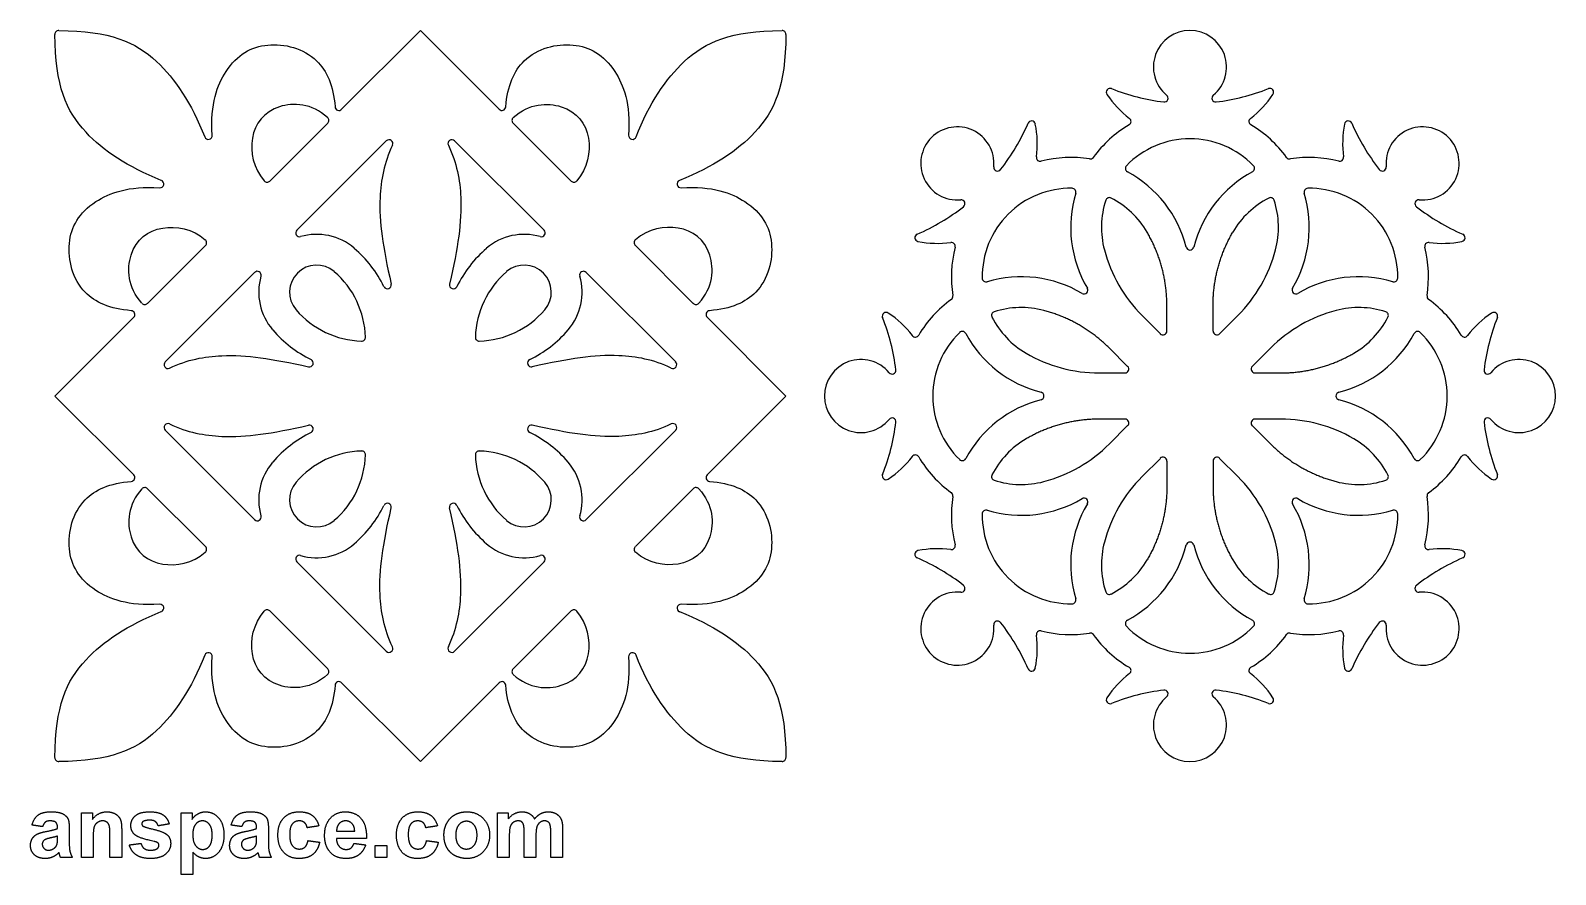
# Model space of a CAD drawing. Header units: millimetres. Extents: x -198 to 198, y -212 to 198.
# Drawn here: x -0.7 to 197.5, y -212.2 to -102.5 of the extents above; entities that cross this region are included whole.
import ezdxf

# ---------------------------------------------------------------- set-up
doc = ezdxf.new("R2010")
doc.units = ezdxf.units.MM
doc.header["$MEASUREMENT"] = 0
doc.layers.add('Layer 03', color=5, linetype='Continuous')

msp = doc.modelspace()

# ---------------------------------------------------------------- linework, layer by layer
at = {"layer": 'Layer 03'}
for p, q in [((39.76, -112.74), (50, -102.5)), ((50, -102.5), (60.24, -112.74)), ((30.43, -122.07), (37.96, -114.54)), ((69.57, -122.07), (62.04, -114.54)), ((33.94, -128.46), (45.57, -116.83)), ((66.06, -128.46), (54.43, -116.83)), ((22.07, -130.43), (14.54, -137.96)), ((77.93, -130.43), (85.46, -137.96)), ((28.46, -133.94), (16.83, -145.57)), ((71.54, -133.94), (83.17, -145.57)), ((147, -141.55), (147, -138.2)), ((153, -141.55), (153, -138.2)), ((2.5, -150), (12.74, -139.76)), ((87.26, -139.76), (97.5, -150)), ((143.78, -139.53), (146.15, -141.9)), ((156.22, -139.53), (153.85, -141.9)), ((141.9, -146.15), (139.53, -143.78)), ((160.47, -143.78), (158.1, -146.15)), ((138.2, -147), (141.55, -147)), ((158.45, -147), (161.8, -147)), ((12.74, -160.24), (2.5, -150)), ((97.5, -150), (87.26, -160.24)), ((28.46, -166.06), (16.83, -154.43)), ((71.54, -166.06), (83.17, -154.43)), ((141.55, -153), (138.2, -153)), ((139.53, -156.22), (141.9, -153.85)), ((158.1, -153.85), (160.47, -156.22)), ((161.8, -153), (158.45, -153)), ((143.78, -160.47), (146.15, -158.1)), ((147, -158.45), (147, -161.8)), ((153, -158.45), (153, -161.8)), ((156.22, -160.47), (153.85, -158.1)), ((22.07, -169.57), (14.54, -162.04)), ((77.93, -169.57), (85.46, -162.04)), ((33.94, -171.54), (45.57, -183.17)), ((66.06, -171.54), (54.43, -183.17)), ((30.43, -177.93), (37.96, -185.46)), ((69.57, -177.93), (62.04, -185.46)), ((50, -197.5), (39.76, -187.26)), ((60.24, -187.26), (50, -197.5))]:
    msp.add_line(p, q, dxfattribs=at)
for centre, radius, start, end in [((3, -103), 0.5, 89.4468, 180.5532), ((97, -103), 0.5, 359.4468, 90.5532), ((150, -107.25), 4.75, 90, 230.3594), ((150, -107.25), 4.75, 309.6406, 90), ((139.63, -110.52), 0.5, 68.4059, 213.6262), ((150, -103.63), 12.95, 213.6262, 232.6398), ((150, -84.32), 27.68, 248.4059, 262.9209), ((146.65, -111.29), 0.5, 262.9209, 50.3594), ((153.35, -111.29), 0.5, 129.6406, 277.0791), ((150, -84.32), 27.68, 277.0791, 291.5941), ((150, -103.63), 12.95, 307.3602, 326.3738), ((160.37, -110.52), 0.5, 326.3738, 111.5941), ((39.41, -112.39), 0.5, 184.6049, 315), ((60.59, -112.39), 0.5, 225, 355.3951), ((37.6, -114.19), 0.5, 315, 47.3396), ((62.4, -114.19), 0.5, 132.6604, 225), ((103.56, -103.56), 27.68, 322.0791, 336.5941), ((129.42, -114.75), 0.5, 11.3738, 156.5941), ((117.21, -117.21), 12.95, 352.3602, 11.3738), ((150, -128.08), 15.5, 120.6815, 144.12), ((141.84, -114.32), 0.5, 300.6815, 52.6398), ((158.16, -114.32), 0.5, 127.3602, 239.3185), ((150, -128.08), 15.5, 35.88, 59.3185), ((182.79, -117.21), 12.95, 168.6262, 187.6398), ((170.58, -114.75), 0.5, 23.4059, 168.6262), ((196.44, -103.56), 27.68, 203.4059, 217.9209), ((22.44, -116.15), 0.5, 201.738, 3.6773), ((45.92, -117.19), 0.5, 334.3597, 135), ((54.08, -117.19), 0.5, 45, 205.6403), ((77.56, -116.15), 0.5, 176.3227, 338.262), ((119.77, -119.77), 4.75, 135, 275.3594), ((119.77, -119.77), 4.75, 354.6406, 135), ((150, -128.08), 11.5, 90, 135.8805), ((150, -128.08), 11.5, 44.1195, 90), ((180.23, -119.77), 4.75, 45, 185.3594), ((180.23, -119.77), 4.75, 264.6406, 45), ((125, -120.26), 0.5, 174.6406, 322.0791), ((130.54, -119), 0.5, 172.3602, 284.3185), ((134.5, -134.5), 15.5, 80.88, 104.3185), ((137.04, -118.7), 0.5, 260.88, 324.12), ((142.1, -120.42), 0.5, 135.8805, 241.6276), ((134.5, -134.5), 15.5, 14.3615, 61.6276), ((165.5, -134.5), 15.5, 118.3724, 165.6385), ((157.9, -120.42), 0.5, 298.3724, 44.1195), ((162.96, -118.7), 0.5, 215.88, 279.12), ((165.5, -134.5), 15.5, 75.6815, 99.12), ((169.46, -119), 0.5, 255.6815, 7.6398), ((175, -120.26), 0.5, 217.9209, 5.3594), ((16.15, -122.44), 0.5, 266.3227, 68.262), ((30.07, -121.72), 0.5, 220.5076, 315), ((69.93, -121.72), 0.5, 225, 319.4924), ((83.85, -122.44), 0.5, 111.738, 273.6773), ((120.26, -125), 0.5, 307.9209, 95.3594), ((134.5, -134.5), 11.5, 89.1195, 135), ((150, -128.08), 15.5, 163.3724, 210.6385), ((134.67, -123.5), 0.5, 343.3724, 89.1195), ((150, -128.08), 11.5, 162.1935, 194.7494), ((139.53, -124.72), 0.5, 62.8065, 162.1935), ((134.5, -134.5), 11.5, 30.2507, 62.8065), ((165.5, -134.5), 11.5, 117.1935, 149.7493), ((160.47, -124.72), 0.5, 17.8065, 117.1935), ((150, -128.08), 11.5, 345.2506, 17.8065), ((150, -128.08), 15.5, 329.3615, 16.6276), ((165.33, -123.5), 0.5, 90.8805, 196.6276), ((165.5, -134.5), 11.5, 45, 90.8805), ((179.74, -125), 0.5, 84.6406, 232.0791), ((103.56, -103.56), 27.68, 293.4059, 307.9209), ((134.5, -134.5), 11.5, 135, 180.8805), ((165.5, -134.5), 11.5, 359.1195, 45), ((196.44, -103.56), 27.68, 232.0791, 246.5941), ((34.29, -128.81), 0.5, 135, 286.0748), ((65.71, -128.81), 0.5, 253.9252, 45), ((21.72, -130.07), 0.5, 315, 49.4924), ((36.51, -136.51), 7.52, 49.4798, 106.0748), ((63.49, -136.51), 7.52, 73.9252, 130.5202), ((78.28, -130.07), 0.5, 130.5076, 225), ((114.75, -129.42), 0.5, 113.4059, 258.6262), ((117.21, -117.21), 12.95, 258.6262, 277.6398), ((119, -130.54), 0.5, 345.6815, 97.6398), ((134.5, -134.5), 15.5, 165.6815, 189.12), ((150, -130.53), 0.5, 194.3615, 345.6385), ((181, -130.54), 0.5, 82.3602, 194.3185), ((165.5, -134.5), 15.5, 350.88, 14.3185), ((182.79, -117.21), 12.95, 262.3602, 281.3738), ((185.25, -129.42), 0.5, 281.3738, 66.5941), ((31.27, -142.66), 15.59, 26.1269, 49.4798), ((68.73, -142.66), 15.59, 130.5202, 153.8731), ((157.1, -126.21), 18.84, 194.7494, 225), ((142.9, -126.21), 18.84, 315, 345.2506), ((28.81, -134.29), 0.5, 343.9252, 135), ((36.51, -136.51), 7.52, 163.9252, 220.5202), ((36.51, -136.51), 3.52, 135, 220.5202), ((36.51, -136.51), 3.52, 49.4798, 135), ((31.27, -142.66), 11.59, 1.5458, 49.4798), ((68.73, -142.66), 11.59, 130.5202, 178.4542), ((63.49, -136.51), 3.52, 45, 130.5202), ((63.49, -136.51), 3.52, 319.4798, 45), ((63.49, -136.51), 7.52, 319.4798, 16.0748), ((71.19, -134.29), 0.5, 45, 196.0748), ((123.5, -134.67), 0.5, 180.8805, 286.6276), ((128.08, -150), 15.5, 59.3615, 106.6276), ((171.92, -150), 15.5, 73.3724, 120.6385), ((176.5, -134.67), 0.5, 253.3724, 359.1195), ((45.72, -135.57), 0.5, 206.1269, 12.4693), ((54.28, -135.57), 0.5, 167.5307, 333.8731), ((136.23, -136.23), 0.5, 239.3615, 30.6385), ((163.77, -136.23), 0.5, 149.3615, 300.6385), ((14.19, -137.6), 0.5, 222.6604, 315), ((85.81, -137.6), 0.5, 225, 317.3396), ((128.08, -150), 15.5, 125.88, 149.3185), ((118.7, -137.04), 0.5, 305.88, 9.12), ((128.08, -150), 11.5, 75.2507, 107.8065), ((171.92, -150), 11.5, 72.1935, 104.7494), ((181.3, -137.04), 0.5, 170.88, 234.12), ((171.92, -150), 15.5, 30.6815, 54.12), ((12.39, -139.41), 0.5, 315, 85.3951), ((42.66, -131.27), 11.59, 220.5202, 268.4542), ((57.34, -131.27), 11.59, 271.5458, 319.4798), ((87.61, -139.41), 0.5, 94.6049, 225), ((110.52, -139.63), 0.5, 56.3738, 201.5941), ((84.32, -150), 27.68, 7.0791, 21.5941), ((103.63, -150), 12.95, 37.3602, 56.3738), ((124.72, -139.53), 0.5, 107.8065, 207.1935), ((134.5, -134.5), 11.5, 207.1935, 239.7494), ((173.79, -157.1), 18.84, 104.7494, 135), ((165.5, -134.5), 11.5, 300.2507, 332.8065), ((175.28, -139.53), 0.5, 332.8065, 72.1935), ((196.37, -150), 12.95, 123.6262, 142.6398), ((215.68, -150), 27.68, 158.4059, 172.9209), ((189.48, -139.63), 0.5, 338.4059, 123.6262), ((42.66, -131.27), 15.59, 220.5202, 243.8731), ((42.36, -142.36), 0.5, 268.4542, 1.5458), ((57.64, -142.36), 0.5, 178.4542, 271.5458), ((57.34, -131.27), 15.59, 296.1269, 319.4798), ((114.32, -141.84), 0.5, 217.3602, 329.3185), ((128.08, -150), 11.5, 134.1195, 180), ((120.42, -142.1), 0.5, 28.3724, 134.1195), ((134.5, -134.5), 15.5, 208.3724, 255.6385), ((146.5, -141.55), 0.5, 225, 0), ((153.5, -141.55), 0.5, 180, 315), ((165.5, -134.5), 15.5, 284.3615, 331.6276), ((179.58, -142.1), 0.5, 45.8805, 151.6276), ((171.92, -150), 11.5, 0, 45.8805), ((185.68, -141.84), 0.5, 210.6815, 322.6398), ((138.2, -128.16), 18.84, 239.7494, 270), ((17.19, -145.92), 0.5, 135, 295.6403), ((35.57, -145.72), 0.5, 257.5307, 63.8731), ((64.43, -145.72), 0.5, 116.1269, 282.4693), ((82.81, -145.92), 0.5, 244.3597, 45), ((107.25, -150), 4.75, 39.6406, 180), ((111.29, -146.65), 0.5, 219.6406, 7.0791), ((141.55, -146.5), 0.5, 270, 45), ((158.45, -146.5), 0.5, 135, 270), ((188.71, -146.65), 0.5, 172.9209, 320.3594), ((192.75, -150), 4.75, 0, 140.3594), ((107.25, -150), 4.75, 180, 320.3594), ((128.08, -150), 11.5, 180, 225.8805), ((134.5, -165.5), 15.5, 104.3615, 151.6276), ((130.53, -150), 0.5, 284.3615, 75.6385), ((169.47, -150), 0.5, 104.3615, 255.6385), ((165.5, -165.5), 15.5, 28.3724, 75.6385), ((171.92, -150), 11.5, 314.1195, 360), ((192.75, -150), 4.75, 219.6406, 360), ((17.19, -154.08), 0.5, 64.3597, 225), ((35.57, -154.28), 0.5, 296.1269, 102.4693), ((64.43, -154.28), 0.5, 77.5307, 243.8731), ((82.81, -154.08), 0.5, 315, 115.6403), ((84.32, -150), 27.68, 338.4059, 352.9209), ((111.29, -153.35), 0.5, 352.9209, 140.3594), ((141.55, -153.5), 0.5, 315, 90), ((158.45, -153.5), 0.5, 90, 225), ((161.8, -171.84), 18.84, 59.7494, 90), ((188.71, -153.35), 0.5, 39.6406, 187.0791), ((215.68, -150), 27.68, 187.0791, 201.5941), ((42.66, -168.73), 15.59, 116.1269, 139.4798), ((57.34, -168.73), 15.59, 40.5202, 63.8731), ((134.5, -165.5), 11.5, 120.2507, 152.8065), ((126.21, -142.9), 18.84, 284.7494, 315), ((165.5, -165.5), 11.5, 27.1935, 59.7494), ((42.66, -168.73), 11.59, 91.5458, 139.4798), ((31.27, -157.34), 11.59, 310.5202, 358.4542), ((42.36, -157.64), 0.5, 358.4542, 91.5458), ((57.64, -157.64), 0.5, 88.4542, 181.5458), ((68.73, -157.34), 11.59, 181.5458, 229.4798), ((57.34, -168.73), 11.59, 40.5202, 88.4542), ((103.63, -150), 12.95, 303.6262, 322.6398), ((114.32, -158.16), 0.5, 30.6815, 142.6398), ((128.08, -150), 15.5, 210.6815, 234.12), ((120.42, -157.9), 0.5, 225.8805, 331.6276), ((146.5, -158.45), 0.5, 360, 135), ((153.5, -158.45), 0.5, 45, 180), ((179.58, -157.9), 0.5, 208.3724, 314.1195), ((171.92, -150), 15.5, 305.88, 329.3185), ((185.68, -158.16), 0.5, 37.3602, 149.3185), ((196.37, -150), 12.95, 217.3602, 236.3738), ((12.39, -160.59), 0.5, 274.6049, 45), ((36.51, -163.49), 7.52, 139.4798, 196.0748), ((63.49, -163.49), 7.52, 343.9252, 40.5202), ((87.61, -160.59), 0.5, 135, 265.3951), ((110.52, -160.37), 0.5, 158.4059, 303.6262), ((124.72, -160.47), 0.5, 152.8065, 252.1935), ((157.1, -173.79), 18.84, 135, 165.2506), ((142.9, -173.79), 18.84, 14.7494, 45), ((175.28, -160.47), 0.5, 287.8065, 27.1935), ((189.48, -160.37), 0.5, 236.3738, 21.5941), ((14.19, -162.4), 0.5, 45, 137.3396), ((36.51, -163.49), 3.52, 139.4798, 225), ((63.49, -163.49), 3.52, 315, 40.5202), ((85.81, -162.4), 0.5, 42.6604, 135), ((128.08, -150), 11.5, 252.1935, 284.7494), ((171.92, -150), 11.5, 255.2507, 287.8065), ((31.27, -157.34), 15.59, 310.5202, 333.8731), ((45.72, -164.43), 0.5, 347.5307, 153.8731), ((54.28, -164.43), 0.5, 26.1269, 192.4693), ((68.73, -157.34), 15.59, 206.1269, 229.4798), ((118.7, -162.96), 0.5, 350.88, 54.12), ((134.5, -165.5), 15.5, 170.88, 194.3185), ((128.08, -150), 15.5, 253.3724, 300.6385), ((150, -171.92), 15.5, 149.3615, 196.6276), ((136.23, -163.77), 0.5, 329.3615, 120.6385), ((163.77, -163.77), 0.5, 59.3615, 210.6385), ((150, -171.92), 15.5, 343.3724, 30.6385), ((171.92, -150), 15.5, 239.3615, 286.6276), ((165.5, -165.5), 15.5, 345.6815, 9.12), ((181.3, -162.96), 0.5, 125.88, 189.12), ((28.81, -165.71), 0.5, 225, 16.0748), ((36.51, -163.49), 3.52, 225, 310.5202), ((63.49, -163.49), 3.52, 229.4798, 315), ((71.19, -165.71), 0.5, 163.9252, 315), ((123.5, -165.33), 0.5, 73.3724, 179.1195), ((134.5, -165.5), 11.5, 179.1195, 225), ((165.5, -165.5), 11.5, 315, 0.8805), ((176.5, -165.33), 0.5, 0.8805, 106.6276), ((21.72, -169.93), 0.5, 310.5076, 45), ((36.51, -163.49), 7.52, 253.9252, 310.5202), ((63.49, -163.49), 7.52, 229.4798, 286.0748), ((78.28, -169.93), 0.5, 135, 229.4924), ((114.75, -170.58), 0.5, 101.3738, 246.5941), ((117.21, -182.79), 12.95, 82.3602, 101.3738), ((119, -169.46), 0.5, 262.3602, 14.3185), ((150, -171.92), 11.5, 165.2506, 197.8065), ((134.5, -165.5), 15.5, 298.3724, 345.6385), ((150, -169.47), 0.5, 14.3615, 165.6385), ((165.5, -165.5), 15.5, 194.3615, 241.6276), ((150, -171.92), 11.5, 342.1935, 14.7494), ((181, -169.46), 0.5, 165.6815, 277.6398), ((182.79, -182.79), 12.95, 78.6262, 97.6398), ((185.25, -170.58), 0.5, 293.4059, 78.6262), ((34.29, -171.19), 0.5, 73.9252, 225), ((65.71, -171.19), 0.5, 315, 106.0748), ((103.56, -196.44), 27.68, 52.0791, 66.5941), ((134.5, -165.5), 11.5, 297.1935, 329.7493), ((165.5, -165.5), 11.5, 210.2507, 242.8065), ((196.44, -196.44), 27.68, 113.4059, 127.9209), ((134.5, -165.5), 11.5, 225, 270.8805), ((165.5, -165.5), 11.5, 269.1195, 315), ((119.77, -180.23), 4.75, 84.6406, 225), ((120.26, -175), 0.5, 264.6406, 52.0791), ((134.67, -176.5), 0.5, 270.8805, 16.6276), ((139.53, -175.28), 0.5, 197.8065, 297.1935), ((160.47, -175.28), 0.5, 242.8065, 342.1935), ((165.33, -176.5), 0.5, 163.3724, 269.1195), ((179.74, -175), 0.5, 127.9209, 275.3594), ((180.23, -180.23), 4.75, 315, 95.3594), ((16.15, -177.56), 0.5, 291.738, 93.6773), ((30.07, -178.28), 0.5, 45, 139.4924), ((69.93, -178.28), 0.5, 40.5076, 135), ((83.85, -177.56), 0.5, 86.3227, 248.262), ((119.77, -180.23), 4.75, 225, 5.3594), ((125, -179.74), 0.5, 37.9209, 185.3594), ((103.56, -196.44), 27.68, 23.4059, 37.9209), ((142.1, -179.58), 0.5, 118.3724, 224.1195), ((150, -171.92), 11.5, 224.1195, 270), ((150, -171.92), 11.5, 270, 315.8805), ((157.9, -179.58), 0.5, 315.8805, 61.6276), ((196.44, -196.44), 27.68, 142.0791, 156.5941), ((175, -179.74), 0.5, 354.6406, 142.0791), ((180.23, -180.23), 4.75, 174.6406, 315), ((117.21, -182.79), 12.95, 348.6262, 7.6398), ((130.54, -181), 0.5, 75.6815, 187.6398), ((134.5, -165.5), 15.5, 255.6815, 279.12), ((137.04, -181.3), 0.5, 35.88, 99.12), ((150, -171.92), 15.5, 215.88, 239.3185), ((150, -171.92), 15.5, 300.6815, 324.12), ((162.96, -181.3), 0.5, 80.88, 144.12), ((165.5, -165.5), 15.5, 260.88, 284.3185), ((169.46, -181), 0.5, 352.3602, 104.3185), ((182.79, -182.79), 12.95, 172.3602, 191.3738), ((22.44, -183.85), 0.5, 356.3227, 158.262), ((45.92, -182.81), 0.5, 225, 25.6403), ((54.08, -182.81), 0.5, 154.3597, 315), ((77.56, -183.85), 0.5, 21.738, 183.6773), ((37.6, -185.81), 0.5, 312.6604, 45), ((62.4, -185.81), 0.5, 135, 227.3396), ((129.42, -185.25), 0.5, 203.4059, 348.6262), ((150, -196.37), 12.95, 127.3602, 146.3738), ((141.84, -185.68), 0.5, 307.3602, 59.3185), ((158.16, -185.68), 0.5, 120.6815, 232.6398), ((150, -196.37), 12.95, 33.6262, 52.6398), ((170.58, -185.25), 0.5, 191.3738, 336.5941), ((39.41, -187.61), 0.5, 45, 175.3951), ((60.59, -187.61), 0.5, 4.6049, 135), ((150, -215.68), 27.68, 97.0791, 111.5941), ((146.65, -188.71), 0.5, 309.6406, 97.0791), ((153.35, -188.71), 0.5, 82.9209, 230.3594), ((150, -215.68), 27.68, 68.4059, 82.9209), ((139.63, -189.48), 0.5, 146.3738, 291.5941), ((150, -192.75), 4.75, 129.6406, 270), ((150, -192.75), 4.75, 270, 50.3594), ((160.37, -189.48), 0.5, 248.4059, 33.6262), ((3, -197), 0.5, 179.4468, 270.5532), ((97, -197), 0.5, 269.4468, 0.5532)]:
    msp.add_arc(centre, radius, start, end, dxfattribs=at)
for points, knots in [([(16.33, -121.98), (11.94, -120.23), (5.1, -115.66), (2.57, -109.72), (2.5, -103.01)], [4256.447033, 4256.447033, 4256.447033, 4256.447033, 4268.825027, 4283.26936, 4283.26936, 4283.26936, 4283.26936]), ([(3.01, -102.5), (9.72, -102.57), (15.66, -105.1), (20.23, -111.94), (21.98, -116.33)], [4284.064413, 4284.064413, 4284.064413, 4284.064413, 4298.508744, 4310.88674, 4310.88674, 4310.88674, 4310.88674]), ([(78.02, -116.33), (79.77, -111.94), (84.34, -105.1), (90.28, -102.57), (96.99, -102.5)], [4417.505488, 4417.505488, 4417.505488, 4417.505488, 4429.88348, 4444.327814, 4444.327814, 4444.327814, 4444.327814]), ([(97.5, -103.01), (97.43, -109.72), (94.9, -115.66), (88.06, -120.23), (83.67, -121.98)], [4445.122868, 4445.122868, 4445.122868, 4445.122868, 4459.5672, 4471.945194, 4471.945194, 4471.945194, 4471.945194]), ([(22.94, -116.12), (22.68, -112.03), (24.79, -106.41), (29.82, -103.57), (36.76, -105.27), (38.68, -109.64), (38.91, -112.43)], [4312.299927, 4312.299927, 4312.299927, 4312.299927, 4320.221381, 4330.410518, 4340.599655, 4348.578269, 4348.578269, 4348.578269, 4348.578269]), ([(61.09, -112.43), (61.32, -109.64), (63.24, -105.27), (70.18, -103.57), (75.21, -106.41), (77.32, -112.03), (77.06, -116.12)], [4379.813959, 4379.813959, 4379.813959, 4379.813959, 4387.792573, 4397.98171, 4408.170847, 4416.092301, 4416.092301, 4416.092301, 4416.092301]), ([(37.94, -113.82), (35.89, -111.93), (30.63, -111.75), (27.43, -116.01), (28.27, -120.38), (29.69, -122.04)], [170.050237, 170.050237, 170.050237, 170.050237, 176.662621, 184.399972, 191.556961, 191.556961, 191.556961, 191.556961]), ([(62.06, -113.82), (64.11, -111.93), (69.37, -111.75), (72.57, -116.01), (71.73, -120.38), (70.31, -122.04)], [203.835292, 203.835292, 203.835292, 203.835292, 210.447676, 218.185026, 225.342015, 225.342015, 225.342015, 225.342015]), ([(46.37, -117.4), (45.27, -119.69), (44.26, -125.26), (45.13, -130.61), (46.2, -135.46)], [328.172522, 328.172522, 328.172522, 328.172522, 336.357701, 348.240549, 348.240549, 348.240549, 348.240549]), ([(53.63, -117.4), (54.73, -119.69), (55.74, -125.26), (54.87, -130.61), (53.8, -135.46)], [328.172522, 328.172522, 328.172522, 328.172522, 336.357702, 348.240549, 348.240549, 348.240549, 348.240549]), ([(12.43, -138.91), (9.64, -138.68), (5.27, -136.76), (3.57, -129.82), (6.41, -124.79), (12.03, -122.68), (16.12, -122.94)], [4218.755504, 4218.755504, 4218.755504, 4218.755504, 4226.734118, 4236.923255, 4247.112392, 4255.033846, 4255.033846, 4255.033846, 4255.033846]), ([(83.88, -122.94), (87.97, -122.68), (93.59, -124.79), (96.43, -129.82), (94.73, -136.76), (90.36, -138.68), (87.57, -138.91)], [4473.358381, 4473.358381, 4473.358381, 4473.358381, 4481.279835, 4491.468972, 4501.658109, 4509.636723, 4509.636723, 4509.636723, 4509.636723]), ([(13.82, -137.94), (11.93, -135.89), (11.75, -130.63), (16.01, -127.43), (20.38, -128.27), (22.04, -129.69)], [203.835292, 203.835292, 203.835292, 203.835292, 210.447676, 218.185026, 225.342015, 225.342015, 225.342015, 225.342015]), ([(86.18, -137.94), (88.07, -135.89), (88.25, -130.63), (83.99, -127.43), (79.62, -128.27), (77.96, -129.69)], [170.050237, 170.050237, 170.050237, 170.050237, 176.662621, 184.399972, 191.556961, 191.556961, 191.556961, 191.556961]), ([(17.4, -146.37), (19.69, -145.27), (25.26, -144.26), (30.61, -145.13), (35.46, -146.2)], [328.172522, 328.172522, 328.172522, 328.172522, 336.357702, 348.240549, 348.240549, 348.240549, 348.240549]), ([(82.6, -146.37), (80.31, -145.27), (74.74, -144.26), (69.39, -145.13), (64.54, -146.2)], [328.172522, 328.172522, 328.172522, 328.172522, 336.357702, 348.240549, 348.240549, 348.240549, 348.240549]), ([(17.4, -153.63), (19.69, -154.73), (25.26, -155.74), (30.61, -154.87), (35.46, -153.8)], [328.172522, 328.172522, 328.172522, 328.172522, 336.357701, 348.240549, 348.240549, 348.240549, 348.240549]), ([(82.6, -153.63), (80.31, -154.73), (74.74, -155.74), (69.39, -154.87), (64.54, -153.8)], [328.172522, 328.172522, 328.172522, 328.172522, 336.357702, 348.240549, 348.240549, 348.240549, 348.240549]), ([(16.12, -177.06), (12.03, -177.32), (6.41, -175.21), (3.57, -170.18), (5.27, -163.24), (9.64, -161.32), (12.43, -161.09)], [4151.241473, 4151.241473, 4151.241473, 4151.241473, 4159.162926, 4169.352063, 4179.541201, 4187.519814, 4187.519814, 4187.519814, 4187.519814]), ([(13.82, -162.06), (11.93, -164.11), (11.75, -169.37), (16.01, -172.57), (20.38, -171.73), (22.04, -170.31)], [170.050237, 170.050237, 170.050237, 170.050237, 176.662621, 184.399972, 191.556961, 191.556961, 191.556961, 191.556961]), ([(86.18, -162.06), (88.07, -164.11), (88.25, -169.37), (83.99, -172.57), (79.62, -171.73), (77.96, -170.31)], [203.835292, 203.835292, 203.835292, 203.835292, 210.447676, 218.185026, 225.342015, 225.342015, 225.342015, 225.342015]), ([(87.57, -161.09), (90.36, -161.32), (94.73, -163.24), (96.43, -170.18), (93.59, -175.21), (87.97, -177.32), (83.88, -177.06)], [3896.638596, 3896.638596, 3896.638596, 3896.638596, 3904.617209, 3914.806346, 3924.995484, 3932.916937, 3932.916937, 3932.916937, 3932.916937]), ([(46.37, -182.6), (45.27, -180.31), (44.26, -174.74), (45.13, -169.39), (46.2, -164.54)], [328.172522, 328.172522, 328.172522, 328.172522, 336.357702, 348.240549, 348.240549, 348.240549, 348.240549]), ([(53.63, -182.6), (54.73, -180.31), (55.74, -174.74), (54.87, -169.39), (53.8, -164.54)], [328.172522, 328.172522, 328.172522, 328.172522, 336.357702, 348.240549, 348.240549, 348.240549, 348.240549]), ([(2.5, -196.99), (2.57, -190.28), (5.1, -184.34), (11.94, -179.77), (16.33, -178.02)], [4123.005959, 4123.005959, 4123.005959, 4123.005959, 4137.450291, 4149.828286, 4149.828286, 4149.828286, 4149.828286]), ([(37.94, -186.18), (35.89, -188.07), (30.63, -188.25), (27.43, -183.99), (28.27, -179.62), (29.69, -177.96)], [203.835292, 203.835292, 203.835292, 203.835292, 210.447676, 218.185026, 225.342015, 225.342015, 225.342015, 225.342015]), ([(62.06, -186.18), (64.11, -188.07), (69.37, -188.25), (72.57, -183.99), (71.73, -179.62), (70.31, -177.96)], [170.050237, 170.050237, 170.050237, 170.050237, 176.662621, 184.399972, 191.556961, 191.556961, 191.556961, 191.556961]), ([(83.67, -178.02), (88.06, -179.77), (94.9, -184.34), (97.43, -190.28), (97.5, -196.99)], [3934.330124, 3934.330124, 3934.330124, 3934.330124, 3946.708117, 3961.152451, 3961.152451, 3961.152451, 3961.152451]), ([(21.98, -183.67), (20.23, -188.06), (15.66, -194.9), (9.72, -197.43), (3.01, -197.5)], [4095.388579, 4095.388579, 4095.388579, 4095.388579, 4107.766573, 4122.210905, 4122.210905, 4122.210905, 4122.210905]), ([(38.91, -187.57), (38.68, -190.36), (36.76, -194.73), (29.82, -196.43), (24.79, -193.59), (22.68, -187.97), (22.94, -183.88)], [4057.69705, 4057.69705, 4057.69705, 4057.69705, 4065.675664, 4075.864801, 4086.053938, 4093.975392, 4093.975392, 4093.975392, 4093.975392]), ([(77.06, -183.88), (77.32, -187.97), (75.21, -193.59), (70.18, -196.43), (63.24, -194.73), (61.32, -190.36), (61.09, -187.57)], [3990.183018, 3990.183018, 3990.183018, 3990.183018, 3998.104472, 4008.293609, 4018.482746, 4026.46136, 4026.46136, 4026.46136, 4026.46136]), ([(96.99, -197.5), (90.28, -197.43), (84.34, -194.9), (79.77, -188.06), (78.02, -183.67)], [3961.947505, 3961.947505, 3961.947505, 3961.947505, 3976.391837, 3988.769831, 3988.769831, 3988.769831, 3988.769831])]:
    msp.add_open_spline(points, degree=3, knots=knots, dxfattribs=at)
for points, weights in [([(147, -138.2), (147, -133.11), (144.43, -128.71)], [0.999999975706, 0.96535763716, 1]), ([(153, -138.2), (153, -133.11), (155.57, -128.71)], [0.999999975706, 0.96535763716, 1]), ([(139.53, -143.78), (135.93, -140.18), (131.01, -138.88)], [0.999999959187, 0.965357645419, 1]), ([(161.8, -147), (166.89, -147), (171.29, -144.43)], [0.999999975706, 0.96535763716, 1]), ([(138.2, -153), (133.11, -153), (128.71, -155.57)], [0.999999975706, 0.96535763716, 1]), ([(160.47, -156.22), (164.07, -159.82), (168.99, -161.12)], [0.999999959187, 0.965357645419, 1]), ([(147, -161.8), (147, -166.89), (144.43, -171.29)], [0.999999975706, 0.96535763716, 1]), ([(153, -161.8), (153, -166.89), (155.57, -171.29)], [0.999999975706, 0.96535763716, 1])]:
    msp.add_rational_spline(points, weights, degree=2, dxfattribs=at)
for points in [[(0.32, -204.45), (0.88, -204.03), (1.98, -204.03)], [(1.98, -204.03), (2.99, -204.03), (3.48, -204.27)], [(7.38, -205.02), (8.13, -204.03), (9.26, -204.03)], [(9.26, -204.03), (9.76, -204.03), (10.18, -204.21)], [(12.96, -204.54), (13.55, -204.03), (14.8, -204.03)], [(14.8, -204.03), (15.99, -204.03), (16.56, -204.43)], [(21.06, -204.31), (21.53, -204.03), (22.09, -204.03)], [(22.09, -204.03), (23.08, -204.03), (23.78, -204.82)], [(26.2, -204.45), (26.76, -204.03), (27.86, -204.03)], [(27.86, -204.03), (28.86, -204.03), (29.35, -204.27)], [(32.23, -204.83), (32.98, -204.03), (34.26, -204.03)], [(34.26, -204.03), (35.31, -204.03), (35.92, -204.48)], [(38.31, -204.85), (39.07, -204.03), (40.22, -204.03)], [(40.22, -204.03), (41.52, -204.03), (42.27, -204.88)], [(47.64, -204.83), (48.39, -204.03), (49.67, -204.03)], [(49.67, -204.03), (50.71, -204.03), (51.33, -204.48)], [(54.49, -204.41), (55.17, -204.03), (56.02, -204.03)], [(56.02, -204.03), (57.32, -204.03), (58.15, -204.89)], [(61.41, -204.96), (62.16, -204.03), (63.2, -204.03)], [(63.2, -204.03), (63.76, -204.03), (64.16, -204.26)], [(65.65, -204.26), (66.09, -204.03), (66.58, -204.03)], [(66.58, -204.03), (67.22, -204.03), (67.66, -204.29)], [(-0.47, -205.76), (-0.24, -204.88), (0.32, -204.45)], [(0.91, -205.96), (0.22, -205.86), (-0.47, -205.76)], [(1.26, -205.38), (1.05, -205.54), (0.91, -205.96)], [(1.86, -205.21), (1.48, -205.21), (1.26, -205.38)], [(2.63, -205.41), (2.43, -205.21), (1.86, -205.21)], [(2.84, -206.05), (2.84, -205.6), (2.63, -205.41)], [(2.84, -206.2), (2.84, -206.12), (2.84, -206.05)], [(3.48, -204.27), (3.97, -204.51), (4.17, -204.89)], [(4.17, -204.89), (4.37, -205.26), (4.37, -206.26)], [(5.95, -209.96), (5.95, -207.07), (5.95, -204.18)], [(5.95, -204.18), (6.66, -204.18), (7.38, -204.18)], [(7.38, -204.18), (7.38, -204.6), (7.38, -205.02)], [(7.59, -206.01), (7.48, -206.37), (7.48, -207.34)], [(8.02, -205.43), (7.71, -205.65), (7.59, -206.01)], [(8.72, -205.21), (8.33, -205.21), (8.02, -205.43)], [(9.24, -205.37), (9.03, -205.21), (8.72, -205.21)], [(9.56, -205.79), (9.46, -205.52), (9.24, -205.37)], [(9.65, -207.01), (9.65, -206.07), (9.56, -205.79)], [(10.18, -204.21), (10.59, -204.4), (10.8, -204.68)], [(10.8, -204.68), (11.02, -204.96), (11.1, -205.32)], [(11.1, -205.32), (11.18, -205.68), (11.18, -206.35)], [(12.37, -205.82), (12.37, -205.06), (12.96, -204.54)], [(13.05, -207.13), (12.37, -206.66), (12.37, -205.82)], [(13.97, -205.29), (13.8, -205.41), (13.8, -205.6)], [(13.8, -205.6), (13.8, -205.77), (13.95, -205.89)], [(13.95, -205.89), (14.16, -206.04), (15.38, -206.32)], [(14.84, -205.12), (14.24, -205.12), (13.97, -205.29)], [(15.57, -205.31), (15.32, -205.12), (14.84, -205.12)], [(15.92, -205.86), (15.83, -205.5), (15.57, -205.31)], [(17.36, -205.61), (16.64, -205.73), (15.92, -205.86)], [(16.56, -204.43), (17.14, -204.83), (17.36, -205.61)], [(18.89, -204.18), (19.6, -204.18), (20.32, -204.18)], [(18.89, -212.18), (18.89, -208.18), (18.89, -204.18)], [(20.32, -204.18), (20.32, -204.6), (20.32, -205.02)], [(20.32, -205.02), (20.59, -204.59), (21.06, -204.31)], [(20.78, -205.66), (20.42, -206.1), (20.42, -206.97)], [(21.69, -205.21), (21.14, -205.21), (20.78, -205.66)], [(22.58, -205.67), (22.22, -205.21), (21.69, -205.21)], [(22.94, -207.05), (22.94, -206.12), (22.58, -205.67)], [(23.78, -204.82), (24.47, -205.62), (24.47, -207.03)], [(25.41, -205.76), (25.63, -204.88), (26.2, -204.45)], [(26.79, -205.96), (26.1, -205.86), (25.41, -205.76)], [(27.14, -205.38), (26.92, -205.54), (26.79, -205.96)], [(27.74, -205.21), (27.35, -205.21), (27.14, -205.38)], [(28.51, -205.41), (28.3, -205.21), (27.74, -205.21)], [(28.71, -206.05), (28.71, -205.6), (28.51, -205.41)], [(28.71, -206.2), (28.71, -206.12), (28.71, -206.05)], [(29.35, -204.27), (29.84, -204.51), (30.04, -204.89)], [(30.04, -204.89), (30.25, -205.26), (30.25, -206.26)], [(31.48, -207.07), (31.48, -205.63), (32.23, -204.83)], [(33.35, -205.62), (33.01, -206.02), (33.01, -206.96)], [(34.25, -205.21), (33.68, -205.21), (33.35, -205.62)], [(34.94, -205.44), (34.67, -205.21), (34.25, -205.21)], [(35.28, -206.1), (35.21, -205.66), (34.94, -205.44)], [(36.81, -205.86), (36.05, -205.98), (35.28, -206.1)], [(35.92, -204.48), (36.54, -204.93), (36.81, -205.86)], [(37.55, -207.11), (37.55, -205.67), (38.31, -204.85)], [(39.44, -205.57), (39.11, -205.93), (39.11, -206.55)], [(40.29, -205.21), (39.78, -205.21), (39.44, -205.57)], [(41.1, -205.55), (40.77, -205.21), (40.29, -205.21)], [(41.46, -206.55), (41.44, -205.89), (41.1, -205.55)], [(42.27, -204.88), (43.02, -205.73), (42.99, -207.49)], [(46.89, -207.07), (46.89, -205.63), (47.64, -204.83)], [(48.75, -205.62), (48.42, -206.02), (48.42, -206.96)], [(49.66, -205.21), (49.09, -205.21), (48.75, -205.62)], [(50.35, -205.44), (50.08, -205.21), (49.66, -205.21)], [(50.69, -206.1), (50.61, -205.66), (50.35, -205.44)], [(52.22, -205.86), (51.46, -205.98), (50.69, -206.1)], [(51.33, -204.48), (51.95, -204.93), (52.22, -205.86)], [(53.06, -206.98), (53.06, -206.22), (53.43, -205.5)], [(53.43, -205.5), (53.81, -204.78), (54.49, -204.41)], [(54.99, -205.73), (54.59, -206.19), (54.59, -207.07)], [(55.98, -205.26), (55.39, -205.26), (54.99, -205.73)], [(56.96, -205.73), (56.56, -205.26), (55.98, -205.26)], [(57.36, -207.06), (57.36, -206.19), (56.96, -205.73)], [(58.15, -204.89), (58.99, -205.74), (58.99, -207.05)], [(60.02, -204.18), (60.71, -204.18), (61.41, -204.18)], [(60.02, -209.96), (60.02, -207.07), (60.02, -204.18)], [(61.41, -204.18), (61.41, -204.57), (61.41, -204.96)], [(61.67, -205.96), (61.55, -206.31), (61.55, -207.15)], [(62.07, -205.41), (61.79, -205.6), (61.67, -205.96)], [(62.7, -205.21), (62.35, -205.21), (62.07, -205.41)], [(63.15, -205.33), (62.98, -205.21), (62.7, -205.21)], [(63.4, -205.7), (63.32, -205.45), (63.15, -205.33)], [(63.48, -206.79), (63.48, -205.94), (63.4, -205.7)], [(64.16, -204.26), (64.57, -204.49), (64.83, -204.96)], [(64.83, -204.96), (65.21, -204.49), (65.65, -204.26)], [(65.13, -205.98), (65.01, -206.36), (65.01, -207.18)], [(65.54, -205.41), (65.26, -205.61), (65.13, -205.98)], [(66.13, -205.21), (65.82, -205.21), (65.54, -205.41)], [(66.78, -205.54), (66.57, -205.21), (66.13, -205.21)], [(66.94, -206.65), (66.94, -205.79), (66.78, -205.54)], [(67.66, -204.29), (68.09, -204.55), (68.31, -205.05)], [(68.31, -205.05), (68.47, -205.42), (68.47, -206.25)], [(-0.67, -208.4), (-0.67, -207.91), (-0.44, -207.52)], [(-0.44, -207.52), (-0.21, -207.14), (0.2, -206.93)], [(0.2, -206.93), (0.61, -206.73), (1.39, -206.58)], [(1.15, -207.69), (0.86, -207.9), (0.86, -208.23)], [(1.95, -207.42), (1.34, -207.56), (1.15, -207.69)], [(1.39, -206.58), (2.43, -206.38), (2.84, -206.2)], [(2.84, -207.19), (2.56, -207.29), (1.95, -207.42)], [(2.78, -208.24), (2.84, -208.04), (2.84, -207.49)], [(2.84, -207.49), (2.84, -207.34), (2.84, -207.19)], [(4.37, -206.26), (4.37, -207.16), (4.37, -208.05)], [(4.37, -208.05), (4.37, -208.82), (4.45, -209.18)], [(7.48, -207.34), (7.48, -208.65), (7.48, -209.96)], [(9.65, -209.96), (9.65, -208.48), (9.65, -207.01)], [(11.18, -206.35), (11.18, -208.15), (11.18, -209.96)], [(15.4, -207.88), (13.55, -207.47), (13.05, -207.13)], [(15.38, -206.32), (16.59, -206.6), (17.08, -207.01)], [(15.91, -208.09), (15.8, -207.98), (15.4, -207.88)], [(17.08, -207.01), (17.55, -207.42), (17.55, -208.15)], [(20.42, -206.97), (20.42, -207.97), (20.8, -208.44)], [(22.59, -208.48), (22.94, -208.04), (22.94, -207.05)], [(24.47, -207.03), (24.47, -208.49), (23.77, -209.3)], [(25.21, -208.4), (25.21, -207.91), (25.44, -207.52)], [(25.44, -207.52), (25.66, -207.14), (26.08, -206.93)], [(26.08, -206.93), (26.49, -206.73), (27.26, -206.58)], [(27.03, -207.69), (26.74, -207.9), (26.74, -208.23)], [(27.82, -207.42), (27.21, -207.56), (27.03, -207.69)], [(27.26, -206.58), (28.31, -206.38), (28.71, -206.2)], [(28.71, -207.19), (28.43, -207.29), (27.82, -207.42)], [(28.66, -208.24), (28.71, -208.04), (28.71, -207.49)], [(28.71, -207.49), (28.71, -207.34), (28.71, -207.19)], [(30.25, -206.26), (30.25, -207.16), (30.25, -208.05)], [(30.25, -208.05), (30.25, -208.82), (30.33, -209.18)], [(32.23, -209.3), (31.48, -208.49), (31.48, -207.07)], [(33.01, -206.96), (33.01, -208.01), (33.36, -208.44)], [(34.99, -208.62), (35.27, -208.38), (35.38, -207.78)], [(35.38, -207.78), (36.15, -207.88), (36.91, -207.98)], [(36.91, -207.98), (36.68, -209.03), (36.02, -209.57)], [(38.13, -209.11), (37.55, -208.32), (37.55, -207.11)], [(42.99, -207.49), (41.04, -207.49), (39.08, -207.49)], [(39.08, -207.49), (39.1, -208.16), (39.46, -208.54)], [(39.11, -206.55), (40.28, -206.55), (41.46, -206.55)], [(47.64, -209.3), (46.89, -208.49), (46.89, -207.07)], [(48.42, -206.96), (48.42, -208.01), (48.76, -208.44)], [(50.4, -208.62), (50.67, -208.38), (50.79, -207.78)], [(50.79, -207.78), (51.55, -207.88), (52.32, -207.98)], [(52.32, -207.98), (52.09, -209.03), (51.42, -209.57)], [(53.43, -208.68), (53.06, -207.99), (53.06, -206.98)], [(54.59, -207.07), (54.59, -207.94), (54.99, -208.4)], [(56.96, -208.4), (57.36, -207.94), (57.36, -207.06)], [(58.99, -207.05), (58.99, -208.37), (58.15, -209.24)], [(61.55, -207.15), (61.55, -208.55), (61.55, -209.96)], [(63.48, -209.96), (63.48, -208.37), (63.48, -206.79)], [(65.01, -207.18), (65.01, -208.57), (65.01, -209.96)], [(66.94, -209.96), (66.94, -208.3), (66.94, -206.65)], [(68.47, -206.25), (68.47, -208.1), (68.47, -209.96)], [(-0.16, -209.62), (-0.67, -209.14), (-0.67, -208.4)], [(1.25, -210.1), (0.36, -210.1), (-0.16, -209.62)], [(0.86, -208.23), (0.86, -208.55), (1.09, -208.78)], [(1.09, -208.78), (1.32, -209.02), (1.68, -209.02)], [(2.2, -209.91), (1.75, -210.1), (1.25, -210.1)], [(1.68, -209.02), (2.07, -209.02), (2.43, -208.75)], [(3.03, -209.33), (2.64, -209.72), (2.2, -209.91)], [(2.43, -208.75), (2.7, -208.54), (2.78, -208.24)], [(3.09, -209.51), (3.05, -209.37), (3.03, -209.33)], [(3.23, -209.96), (3.17, -209.8), (3.09, -209.51)], [(4.76, -209.96), (4, -209.96), (3.23, -209.96)], [(4.45, -209.18), (4.54, -209.54), (4.76, -209.96)], [(7.48, -209.96), (6.71, -209.96), (5.95, -209.96)], [(11.18, -209.96), (10.42, -209.96), (9.65, -209.96)], [(12.17, -208.33), (12.94, -208.23), (13.7, -208.13)], [(13.07, -209.63), (12.38, -209.15), (12.17, -208.33)], [(14.93, -210.1), (13.76, -210.1), (13.07, -209.63)], [(13.7, -208.13), (13.8, -208.57), (14.1, -208.79)], [(14.1, -208.79), (14.4, -209.02), (14.93, -209.02)], [(14.93, -209.02), (15.52, -209.02), (15.82, -208.8)], [(16.89, -209.53), (16.23, -210.1), (14.93, -210.1)], [(15.82, -208.8), (16.02, -208.64), (16.02, -208.38)], [(16.02, -208.38), (16.02, -208.2), (15.91, -208.09)], [(17.55, -208.15), (17.55, -208.95), (16.89, -209.53)], [(21.23, -209.91), (20.84, -209.73), (20.42, -209.27)], [(20.42, -209.27), (20.42, -210.72), (20.42, -212.18)], [(20.8, -208.44), (21.18, -208.92), (21.72, -208.92)], [(22.08, -210.1), (21.61, -210.1), (21.23, -209.91)], [(21.72, -208.92), (22.24, -208.92), (22.59, -208.48)], [(23.77, -209.3), (23.07, -210.1), (22.08, -210.1)], [(25.72, -209.62), (25.21, -209.14), (25.21, -208.4)], [(27.12, -210.1), (26.23, -210.1), (25.72, -209.62)], [(26.74, -208.23), (26.74, -208.55), (26.97, -208.78)], [(26.97, -208.78), (27.2, -209.02), (27.55, -209.02)], [(28.07, -209.91), (27.63, -210.1), (27.12, -210.1)], [(27.55, -209.02), (27.95, -209.02), (28.31, -208.75)], [(28.91, -209.33), (28.52, -209.72), (28.07, -209.91)], [(28.31, -208.75), (28.57, -208.54), (28.66, -208.24)], [(28.96, -209.51), (28.92, -209.37), (28.91, -209.33)], [(29.11, -209.96), (29.05, -209.8), (28.96, -209.51)], [(30.64, -209.96), (29.87, -209.96), (29.11, -209.96)], [(30.33, -209.18), (30.41, -209.54), (30.64, -209.96)], [(34.24, -210.1), (32.98, -210.1), (32.23, -209.3)], [(33.36, -208.44), (33.7, -208.87), (34.28, -208.87)], [(36.02, -209.57), (35.36, -210.1), (34.24, -210.1)], [(34.28, -208.87), (34.71, -208.87), (34.99, -208.62)], [(40.36, -210.1), (38.85, -210.1), (38.13, -209.11)], [(39.46, -208.54), (39.82, -208.92), (40.36, -208.92)], [(40.36, -208.92), (40.73, -208.92), (40.98, -208.73)], [(41.96, -209.65), (41.32, -210.1), (40.36, -210.1)], [(40.98, -208.73), (41.23, -208.54), (41.36, -208.13)], [(41.36, -208.13), (42.12, -208.23), (42.89, -208.33)], [(42.89, -208.33), (42.59, -209.19), (41.96, -209.65)], [(44.12, -209.96), (44.12, -209.19), (44.12, -208.42)], [(44.12, -208.42), (44.89, -208.42), (45.65, -208.42)], [(45.65, -209.96), (44.89, -209.96), (44.12, -209.96)], [(45.65, -208.42), (45.65, -209.19), (45.65, -209.96)], [(49.65, -210.1), (48.39, -210.1), (47.64, -209.3)], [(48.76, -208.44), (49.11, -208.87), (49.69, -208.87)], [(51.42, -209.57), (50.76, -210.1), (49.65, -210.1)], [(49.69, -208.87), (50.12, -208.87), (50.4, -208.62)], [(54.52, -209.74), (53.81, -209.38), (53.43, -208.68)], [(56.03, -210.1), (55.24, -210.1), (54.52, -209.74)], [(54.99, -208.4), (55.39, -208.87), (55.98, -208.87)], [(55.98, -208.87), (56.56, -208.87), (56.96, -208.4)], [(58.15, -209.24), (57.3, -210.1), (56.03, -210.1)], [(61.55, -209.96), (60.79, -209.96), (60.02, -209.96)], [(65.01, -209.96), (64.25, -209.96), (63.48, -209.96)], [(68.47, -209.96), (67.7, -209.96), (66.94, -209.96)], [(20.42, -212.18), (19.65, -212.18), (18.89, -212.18)]]:
    msp.add_open_spline(points, degree=2, dxfattribs=at)

doc.saveas('drawing.dxf')
